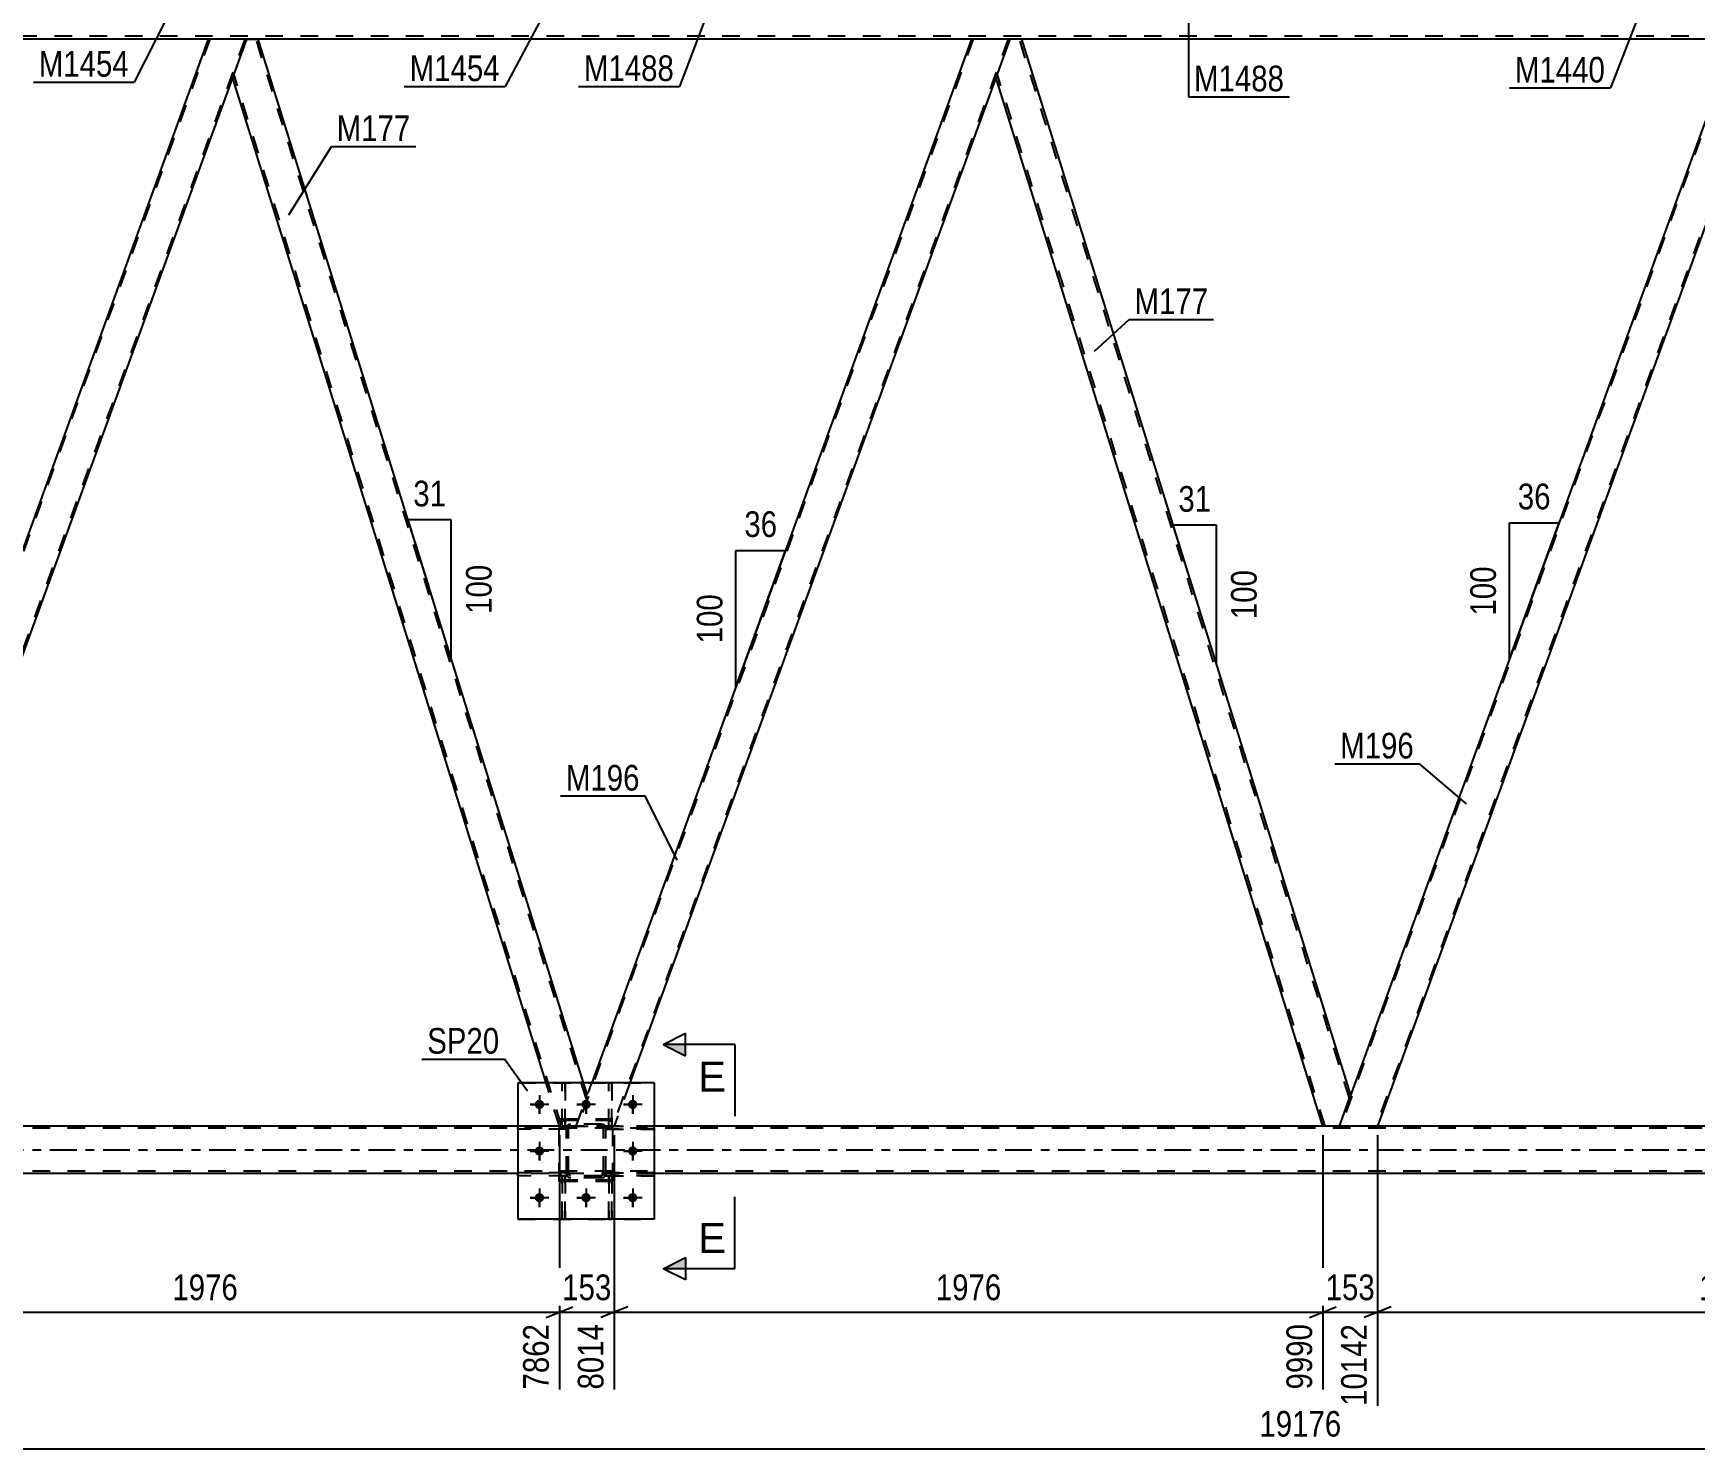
# Model space of a CAD drawing. Header units: millimetres. Extents: x -90 to 751, y -437 to 157.
# Drawn here: x 188.7 to 374, y -159.2 to -1.3 of the extents above; entities that cross this region are included whole.
import ezdxf

# ---------------------------------------------------------------- set-up
doc = ezdxf.new("R2010")
doc.units = ezdxf.units.MM
doc.linetypes.add('DXK_LINE_DOT2', pattern=[3.9198, 1.9599, -1.9599])
doc.linetypes.add('DXK_LINE_DOT3', pattern=[5.9187, 2.979, -0.9799, 0.9799, -0.9799])
doc.styles.add('Arial', font='ARIAL.TTF', dxfattribs={"height": 0.2})
doc.styles.add('Arial Narrow', font='ARIALN.TTF', dxfattribs={"height": 0.2})

# ---------------------------------------------------------------- blocks, each defined once
blk = doc.blocks.new('Part-814553232-3866 - 3861')
at = {"color": 7, "linetype": 'DXK_LINE_DOT2'}
for p, q in [((252.91, -123.24), (252.91, -118.39)), ((252.91, -118.39), (253.23, -118.39)), ((253.23, -118.39), (253.23, -123.24)), ((252.91, -122.64), (253.23, -122.64)), ((253.23, -123.24), (252.91, -123.24))]:
    blk.add_line(p, q, dxfattribs=at)
blk = doc.blocks.new('Part-814553232-3872 - 3861')
at = {"color": 7, "linetype": 'DXK_LINE_DOT2'}
for p, q in [((247.71, -123.24), (247.71, -118.39)), ((247.71, -118.39), (248.03, -118.39)), ((248.03, -118.39), (248.03, -123.24)), ((247.71, -122.64), (248.03, -122.64)), ((248.03, -123.24), (247.71, -123.24))]:
    blk.add_line(p, q, dxfattribs=at)
blk = doc.blocks.new('Part-814553232-3968 - 3861')
at = {"color": 7, "linetype": 'DXK_LINE_DOT2'}
for p, q in [((208.4, -2), (164.28, -123.22)), ((212.31, -2), (168.19, -123.22)), ((212.48, -2), (210.95, -6.2)), ((165.35, -119.8), (164.11, -123.22)), ((168.36, -123.22), (164.11, -123.22))]:
    blk.add_line(p, q, dxfattribs=at)
at = {"color": 2, "linetype": 'Continuous'}
for p, q in [((208.23, -2), (165.35, -119.8)), ((212.48, -2), (208.23, -2)), ((210.95, -6.2), (168.36, -123.22))]:
    blk.add_line(p, q, dxfattribs=at)
blk = doc.blocks.new('Part-814553232-3904 - 3861')
at = {"color": 7, "linetype": 'DXK_LINE_DOT2'}
for p, q in [((248.16, -123.23), (242.76, -123.23)), ((242.76, -123.55), (242.76, -123.23)), ((248.16, -123.55), (242.76, -123.55)), ((247.56, -123.55), (247.56, -123.23)), ((248.16, -123.23), (248.16, -123.55))]:
    blk.add_line(p, q, dxfattribs=at)
blk = doc.blocks.new('Part-814553232-3907 - 3861')
at = {"color": 2, "linetype": 'Continuous'}
for p, q in [((247.71, -118.4), (247.71, -118.39)), ((248.03, -118.39), (247.71, -118.39)), ((248.03, -118.4), (248.03, -118.39))]:
    blk.add_line(p, q, dxfattribs=at)
at = {"color": 7, "linetype": 'DXK_LINE_DOT2'}
for p, q in [((247.71, -123.24), (247.71, -118.4)), ((248.03, -123.24), (248.03, -118.4)), ((247.71, -122.64), (248.03, -122.64)), ((248.03, -123.24), (247.71, -123.24))]:
    blk.add_line(p, q, dxfattribs=at)
blk = doc.blocks.new('Part-814553232-3910 - 3861')
at = {"color": 2, "linetype": 'Continuous'}
for p, q in [((252.91, -118.4), (252.91, -118.39)), ((253.23, -118.39), (252.91, -118.39)), ((253.23, -118.4), (253.23, -118.39))]:
    blk.add_line(p, q, dxfattribs=at)
at = {"color": 7, "linetype": 'DXK_LINE_DOT2'}
for p, q in [((252.91, -123.24), (252.91, -118.4)), ((253.23, -123.24), (253.23, -118.4)), ((252.91, -122.64), (253.23, -122.64)), ((253.23, -123.24), (252.91, -123.24))]:
    blk.add_line(p, q, dxfattribs=at)
blk = doc.blocks.new('Part-814553232-4189 - 3861')
at = {"color": 7, "linetype": 'DXK_LINE_DOT2'}
for p, q in [((252.56, -123.55), (252.56, -123.23)), ((252.56, -123.23), (257.96, -123.23)), ((257.96, -123.55), (252.56, -123.55)), ((253.16, -123.55), (253.16, -123.23)), ((257.96, -123.23), (257.96, -123.55))]:
    blk.add_line(p, q, dxfattribs=at)
blk = doc.blocks.new('Part-814553232-3976 - 3861')
at = {"color": 7, "linetype": 'DXK_LINE_DOT2'}
for p, q in [((378.67, -2), (334.54, -123.22)), ((382.58, -2), (338.46, -123.22)), ((382.75, -2), (381.22, -6.2)), ((335.62, -119.8), (334.37, -123.22)), ((338.63, -123.22), (334.37, -123.22))]:
    blk.add_line(p, q, dxfattribs=at)
at = {"color": 2, "linetype": 'Continuous'}
for p, q in [((378.49, -2), (335.62, -119.8)), ((382.75, -2), (378.49, -2)), ((381.22, -6.2), (338.63, -123.22))]:
    blk.add_line(p, q, dxfattribs=at)
blk = doc.blocks.new('Part-814553232-3916 - 3861')
at = {"color": 7, "linetype": 'DXK_LINE_DOT2'}
for p, q in [((257.96, -128.43), (252.56, -128.43)), ((252.56, -128.43), (252.56, -128.75)), ((252.56, -128.75), (257.96, -128.75)), ((253.16, -128.75), (253.16, -128.43)), ((257.96, -128.75), (257.96, -128.43))]:
    blk.add_line(p, q, dxfattribs=at)
blk = doc.blocks.new('Part-814553232-3919 - 3861')
at = {"color": 7, "linetype": 'DXK_LINE_DOT2'}
for p, q in [((257.96, -123.23), (252.56, -123.23)), ((252.56, -123.23), (252.56, -123.55)), ((252.56, -123.55), (257.96, -123.55)), ((253.16, -123.55), (253.16, -123.23)), ((257.96, -123.55), (257.96, -123.23))]:
    blk.add_line(p, q, dxfattribs=at)
blk = doc.blocks.new('Bolt-814553232-3941 - 3861')
at = {"linetype": 'Continuous'}
for points in [[(245.68, -120.8, -1), (244.64, -120.8, -1)], [(250.88, -120.8, -1), (249.84, -120.8, -1)], [(256.08, -120.8, -1), (255.04, -120.8, -1)], [(245.68, -126, -1), (244.64, -126, -1)], [(256.08, -126, -1), (255.04, -126, -1)], [(245.68, -131.2, -1), (244.64, -131.2, -1)], [(250.88, -131.2, -1), (249.84, -131.2, -1)], [(256.08, -131.2, -1), (255.04, -131.2, -1)]]:
    blk.add_hatch(color=1, dxfattribs=at).paths.add_polyline_path(points)
at = {"color": 1, "linetype": 'Continuous'}
for p, q in [((245.16, -119.76), (245.16, -121.84)), ((250.36, -119.76), (250.36, -121.84)), ((255.56, -119.76), (255.56, -121.84)), ((246.2, -120.8), (244.12, -120.8)), ((251.4, -120.8), (249.32, -120.8)), ((256.6, -120.8), (254.52, -120.8)), ((246.2, -126), (244.12, -126)), ((245.16, -124.96), (245.16, -127.04)), ((256.6, -126), (254.52, -126)), ((255.56, -124.96), (255.56, -127.04)), ((246.2, -131.2), (244.12, -131.2)), ((245.16, -130.16), (245.16, -132.24)), ((251.4, -131.2), (249.32, -131.2)), ((250.36, -130.16), (250.36, -132.24)), ((256.6, -131.2), (254.52, -131.2)), ((255.56, -130.16), (255.56, -132.24))]:
    blk.add_line(p, q, dxfattribs=at)
blk = doc.blocks.new('Part-814553232-3947 - 3861')
at = {"color": 2, "linetype": 'Continuous'}
for p, q in [((257.96, -118.4), (242.76, -118.4)), ((242.76, -118.4), (242.76, -133.6)), ((257.96, -118.4), (257.96, -133.6)), ((257.96, -133.6), (242.76, -133.6))]:
    blk.add_line(p, q, dxfattribs=at)
blk = doc.blocks.new('Part-814553232-3958 - 3861')
at = {"color": 7, "linetype": 'DXK_LINE_DOT2'}
for p, q in [((698.69, -1.68), (-17.02, -1.68)), ((213.8, -2), (208.23, -2)), ((298.94, -2), (293.36, -2))]:
    blk.add_line(p, q, dxfattribs=at)
at = {"color": 2, "linetype": 'Continuous'}
for p, q in [((208.23, -2), (128.67, -2)), ((293.36, -2), (213.8, -2)), ((378.49, -2), (298.94, -2))]:
    blk.add_line(p, q, dxfattribs=at)
blk = doc.blocks.new('Part-814553232-3963 - 3861')
at = {"color": 2, "linetype": 'Continuous'}
for p, q in [((212.48, -2), (210.95, -6.2)), ((212.48, -2), (213.8, -2)), ((250.08, -118.4), (213.8, -2)), ((245.89, -118.4), (210.94, -6.25))]:
    blk.add_line(p, q, dxfattribs=at)
at = {"color": 7, "linetype": 'DXK_LINE_DOT2'}
for p, q in [((250.37, -120.12), (213.55, -2)), ((210.95, -6.2), (210.94, -6.25)), ((247.65, -123.22), (211.07, -5.88)), ((247.4, -123.22), (245.89, -118.4)), ((250.5, -119.75), (250.08, -118.4)), ((249.24, -123.22), (250.5, -119.75)), ((247.4, -123.22), (249.24, -123.22))]:
    blk.add_line(p, q, dxfattribs=at)
blk = doc.blocks.new('Bolt-814553232-3982 - 3861')
at = {"color": 1, "linetype": 'Continuous'}
for p, q in [((245.16, -119.76), (245.16, -120.45)), ((250.36, -119.76), (250.36, -120.45)), ((255.56, -119.76), (255.56, -120.45)), ((244.12, -120.8), (244.81, -120.8)), ((245.16, -121.84), (245.16, -121.14)), ((246.2, -120.8), (245.51, -120.8)), ((249.32, -120.8), (250.01, -120.8)), ((250.36, -121.84), (250.36, -121.14)), ((251.4, -120.8), (250.71, -120.8)), ((254.52, -120.8), (255.21, -120.8)), ((255.56, -121.84), (255.56, -121.14)), ((256.6, -120.8), (255.91, -120.8)), ((244.12, -126), (244.81, -126)), ((245.16, -124.96), (245.16, -125.65)), ((246.2, -126), (245.51, -126)), ((254.52, -126), (255.21, -126)), ((255.56, -124.96), (255.56, -125.65)), ((256.6, -126), (255.91, -126)), ((245.16, -127.04), (245.16, -126.34)), ((255.56, -127.04), (255.56, -126.34)), ((244.12, -131.2), (244.81, -131.2)), ((245.16, -130.16), (245.16, -130.85)), ((245.16, -132.24), (245.16, -131.54)), ((246.2, -131.2), (245.51, -131.2)), ((249.32, -131.2), (250.01, -131.2)), ((250.36, -130.16), (250.36, -130.85)), ((250.36, -132.24), (250.36, -131.54)), ((251.4, -131.2), (250.71, -131.2)), ((254.52, -131.2), (255.21, -131.2)), ((255.56, -130.16), (255.56, -130.85)), ((255.56, -132.24), (255.56, -131.54)), ((256.6, -131.2), (255.91, -131.2))]:
    blk.add_line(p, q, dxfattribs=at)
blk = doc.blocks.new('Part-814553232-4011 - 3861')
at = {"color": 2, "linetype": 'Continuous'}
for p, q in [((297.62, -2), (296.09, -6.2)), ((298.94, -2), (297.62, -2)), ((335.64, -119.75), (298.94, -2)), ((332.53, -123.22), (296.07, -6.25)), ((334.37, -123.22), (335.47, -120.21)), ((335.62, -119.81), (335.47, -120.21)), ((335.62, -119.8), (335.62, -119.81))]:
    blk.add_line(p, q, dxfattribs=at)
at = {"color": 7, "linetype": 'DXK_LINE_DOT2'}
for p, q in [((335.5, -120.12), (298.68, -2)), ((296.09, -6.2), (296.07, -6.25)), ((332.78, -123.22), (296.21, -5.88)), ((335.47, -120.21), (335.56, -119.97)), ((335.64, -119.75), (335.62, -119.8)), ((334.37, -123.22), (332.53, -123.22))]:
    blk.add_line(p, q, dxfattribs=at)
blk = doc.blocks.new('Part-814553232-4016 - 3861')
at = {"color": 7, "linetype": 'DXK_LINE_DOT2'}
for p, q in [((293.53, -2), (249.41, -123.22)), ((297.45, -2), (253.33, -123.22)), ((297.62, -2), (296.09, -6.2)), ((249.24, -123.22), (251, -118.4)), ((255.25, -118.4), (253.5, -123.22)), ((253.5, -123.22), (249.24, -123.22))]:
    blk.add_line(p, q, dxfattribs=at)
at = {"color": 2, "linetype": 'Continuous'}
for p, q in [((293.36, -2), (251, -118.4)), ((297.62, -2), (293.36, -2)), ((296.09, -6.2), (255.25, -118.4))]:
    blk.add_line(p, q, dxfattribs=at)
blk = doc.blocks.new('Part-814553232-4021 - 3861')
at = {"color": 7, "linetype": 'DXK_LINE_DOT2'}
for p, q in [((653.12, -123.46), (-28.42, -123.46)), ((257.96, -123.22), (242.76, -123.22)), ((653.12, -128.26), (-28.42, -128.26)), ((257.96, -128.5), (242.76, -128.5))]:
    blk.add_line(p, q, dxfattribs=at)
at = {"color": 2, "linetype": 'Continuous'}
for p, q in [((242.76, -123.22), (87.69, -123.22)), ((498.16, -123.22), (257.96, -123.22)), ((242.76, -128.5), (87.69, -128.5)), ((498.16, -128.5), (257.96, -128.5))]:
    blk.add_line(p, q, dxfattribs=at)
at = {"color": 7, "linetype": 'DXK_LINE_DOT3'}
blk.add_line((-28.42, -125.86), (653.12, -125.86), dxfattribs=at)
blk = doc.blocks.new('Part-814553232-4022 - 3861')
at = {"color": 7, "linetype": 'DXK_LINE_DOT2'}
for p, q in [((248.16, -123.48), (248.19, -123.29)), ((248.19, -123.29), (248.16, -123.48)), ((248.16, -128.52), (248.16, -123.48)), ((248.4, -123.48), (248.42, -123.38)), ((248.4, -128.52), (248.4, -123.48)), ((248.42, -123.38), (248.47, -123.31)), ((248.45, -123.03), (248.64, -123)), ((248.64, -123), (248.45, -123.03)), ((248.47, -123.31), (248.55, -123.25)), ((248.55, -123.25), (248.64, -123.24)), ((252.08, -123), (248.64, -123)), ((248.64, -123.24), (252.08, -123.24)), ((252.08, -123), (252.26, -123.03)), ((252.26, -123.03), (252.08, -123)), ((252.08, -123.24), (252.17, -123.25)), ((252.17, -123.25), (252.25, -123.31)), ((252.25, -123.31), (252.3, -123.38)), ((252.3, -123.38), (252.32, -123.48)), ((252.32, -128.52), (252.32, -123.48)), ((252.52, -123.29), (252.56, -123.48)), ((252.56, -123.48), (252.52, -123.29)), ((252.56, -128.52), (252.56, -123.48)), ((248.19, -128.7), (248.16, -128.52)), ((248.16, -128.52), (248.19, -128.7)), ((248.42, -128.61), (248.4, -128.52)), ((248.47, -128.69), (248.42, -128.61)), ((248.64, -129), (248.45, -128.96)), ((248.45, -128.96), (248.64, -129)), ((248.55, -128.74), (248.47, -128.69)), ((248.64, -128.76), (248.55, -128.74)), ((252.08, -128.76), (248.64, -128.76)), ((252.08, -129), (248.64, -129)), ((252.17, -128.74), (252.08, -128.76)), ((252.26, -128.96), (252.08, -129)), ((252.08, -129), (252.26, -128.96)), ((252.25, -128.69), (252.17, -128.74)), ((252.3, -128.61), (252.25, -128.69)), ((252.32, -128.52), (252.3, -128.61)), ((252.56, -128.52), (252.52, -128.7)), ((252.52, -128.7), (252.56, -128.52))]:
    blk.add_line(p, q, dxfattribs=at)
at = {"color": 7, "linetype": 'DXK_LINE_DOT3'}
blk.add_line((250.36, -126), (250.36, -126), dxfattribs=at)
at = {"color": 7, "linetype": 'DXK_LINE_DOT2'}
for centre, start, end in [((248.64, -123.48), 112.5, 157.5), ((248.64, -123.48), 112.5, 157.5), ((252.08, -123.48), 22.5, 67.5), ((252.08, -123.48), 22.5, 67.5), ((248.64, -128.52), 202.5, 247.5), ((248.64, -128.52), 202.5, 247.5), ((252.08, -128.52), 292.5, 337.5), ((252.08, -128.52), 292.5, 337.5)]:
    blk.add_arc(centre, 0.48, start, end, dxfattribs=at)
blk = doc.blocks.new('Part-814553232-4023 - 3861')
at = {"color": 7, "linetype": 'DXK_LINE_DOT2'}
for p, q in [((242.76, -118.4), (257.96, -118.4)), ((242.76, -118.4), (242.76, -133.6)), ((257.96, -118.4), (257.96, -133.6)), ((242.76, -133.6), (257.96, -133.6))]:
    blk.add_line(p, q, dxfattribs=at)
blk = doc.blocks.new('Part-814553232-4024 - 3861')
at = {"color": 7, "linetype": 'DXK_LINE_DOT2'}
for p, q in [((248.16, -123.48), (248.19, -123.29)), ((248.19, -123.29), (248.16, -123.48)), ((248.16, -128.52), (248.16, -123.48)), ((248.4, -123.48), (248.42, -123.38)), ((248.4, -128.52), (248.4, -123.48)), ((248.42, -123.38), (248.47, -123.31)), ((248.45, -123.03), (248.64, -123)), ((248.64, -123), (248.45, -123.03)), ((248.47, -123.31), (248.55, -123.25)), ((248.55, -123.25), (248.64, -123.24)), ((252.08, -123), (248.64, -123)), ((248.64, -123.24), (252.08, -123.24)), ((252.08, -123), (252.26, -123.03)), ((252.26, -123.03), (252.08, -123)), ((252.08, -123.24), (252.17, -123.25)), ((252.17, -123.25), (252.25, -123.31)), ((252.25, -123.31), (252.3, -123.38)), ((252.3, -123.38), (252.32, -123.48)), ((252.32, -128.52), (252.32, -123.48)), ((252.52, -123.29), (252.56, -123.48)), ((252.56, -123.48), (252.52, -123.29)), ((252.56, -128.52), (252.56, -123.48)), ((248.19, -128.7), (248.16, -128.52)), ((248.16, -128.52), (248.19, -128.7)), ((248.42, -128.61), (248.4, -128.52)), ((248.47, -128.69), (248.42, -128.61)), ((248.64, -129), (248.45, -128.96)), ((248.45, -128.96), (248.64, -129)), ((248.55, -128.74), (248.47, -128.69)), ((248.64, -128.76), (248.55, -128.74)), ((252.08, -128.76), (248.64, -128.76)), ((252.08, -129), (248.64, -129)), ((252.17, -128.74), (252.08, -128.76)), ((252.26, -128.96), (252.08, -129)), ((252.08, -129), (252.26, -128.96)), ((252.25, -128.69), (252.17, -128.74)), ((252.3, -128.61), (252.25, -128.69)), ((252.32, -128.52), (252.3, -128.61)), ((252.56, -128.52), (252.52, -128.7)), ((252.52, -128.7), (252.56, -128.52))]:
    blk.add_line(p, q, dxfattribs=at)
at = {"color": 7, "linetype": 'DXK_LINE_DOT3'}
blk.add_line((250.36, -126), (250.36, -126), dxfattribs=at)
at = {"color": 7, "linetype": 'DXK_LINE_DOT2'}
for centre, start, end in [((248.64, -123.48), 112.5, 157.5), ((248.64, -123.48), 112.5, 157.5), ((252.08, -123.48), 22.5, 67.5), ((252.08, -123.48), 22.5, 67.5), ((248.64, -128.52), 202.5, 247.5), ((248.64, -128.52), 202.5, 247.5), ((252.08, -128.52), 292.5, 337.5), ((252.08, -128.52), 292.5, 337.5)]:
    blk.add_arc(centre, 0.48, start, end, dxfattribs=at)
blk = doc.blocks.new('Part-814553232-4025 - 3861')
at = {"color": 7, "linetype": 'DXK_LINE_DOT2'}
for p, q in [((253.36, -122.59), (247.36, -122.59)), ((247.36, -129.39), (247.36, -122.59)), ((253.36, -129.39), (253.36, -122.59)), ((253.36, -129.39), (247.36, -129.39))]:
    blk.add_line(p, q, dxfattribs=at)
blk = doc.blocks.new('Part-814553232-4075 - 3861')
at = {"color": 7, "linetype": 'DXK_LINE_DOT2'}
for p, q in [((248.03, -128.76), (247.71, -128.76)), ((247.71, -128.76), (247.71, -133.59)), ((247.71, -129.36), (248.03, -129.36)), ((248.03, -133.59), (248.03, -128.76)), ((247.71, -133.59), (248.03, -133.59))]:
    blk.add_line(p, q, dxfattribs=at)
blk = doc.blocks.new('Part-814553232-4079 - 3861')
at = {"color": 7, "linetype": 'DXK_LINE_DOT2'}
for p, q in [((248.16, -128.43), (242.76, -128.43)), ((242.76, -128.43), (242.76, -128.75)), ((248.16, -128.75), (242.76, -128.75)), ((247.56, -128.75), (247.56, -128.43)), ((248.16, -128.75), (248.16, -128.43))]:
    blk.add_line(p, q, dxfattribs=at)
blk = doc.blocks.new('Part-814553232-4080 - 3861')
at = {"color": 7, "linetype": 'DXK_LINE_DOT2'}
for p, q in [((248.16, -123.23), (242.76, -123.23)), ((242.76, -123.23), (242.76, -123.55)), ((248.16, -123.55), (242.76, -123.55)), ((247.56, -123.55), (247.56, -123.23)), ((248.16, -123.55), (248.16, -123.23))]:
    blk.add_line(p, q, dxfattribs=at)
blk = doc.blocks.new('Part-814553232-4091 - 3861')
at = {"color": 7, "linetype": 'DXK_LINE_DOT2'}
for p, q in [((247.71, -133.59), (247.71, -128.76)), ((247.71, -128.76), (248.03, -128.76)), ((247.71, -129.36), (248.03, -129.36)), ((248.03, -128.76), (248.03, -133.59)), ((248.03, -133.59), (247.71, -133.59))]:
    blk.add_line(p, q, dxfattribs=at)
blk = doc.blocks.new('Part-814553232-4092 - 3861')
at = {"color": 7, "linetype": 'DXK_LINE_DOT2'}
for p, q in [((252.91, -133.59), (252.91, -128.76)), ((252.91, -128.76), (253.23, -128.76)), ((252.91, -129.36), (253.23, -129.36)), ((253.23, -128.76), (253.23, -133.59)), ((253.23, -133.59), (252.91, -133.59))]:
    blk.add_line(p, q, dxfattribs=at)
blk = doc.blocks.new('Part-814553232-4192 - 3861')
at = {"color": 7, "linetype": 'DXK_LINE_DOT2'}
for p, q in [((248.16, -128.43), (242.76, -128.43)), ((242.76, -128.75), (242.76, -128.43)), ((248.16, -128.75), (242.76, -128.75)), ((247.56, -128.75), (247.56, -128.43)), ((248.16, -128.43), (248.16, -128.75))]:
    blk.add_line(p, q, dxfattribs=at)
blk = doc.blocks.new('Part-814553232-4204 - 3861')
at = {"color": 7, "linetype": 'DXK_LINE_DOT2'}
for p, q in [((253.36, -122.46), (247.36, -122.46)), ((247.36, -129.26), (247.36, -122.46)), ((253.36, -129.26), (253.36, -122.46)), ((253.36, -129.26), (247.36, -129.26))]:
    blk.add_line(p, q, dxfattribs=at)
blk = doc.blocks.new('Part-814553232-4207 - 3861')
at = {"color": 7, "linetype": 'DXK_LINE_DOT2'}
for p, q in [((252.56, -128.75), (252.56, -128.43)), ((252.56, -128.43), (257.96, -128.43)), ((257.96, -128.75), (252.56, -128.75)), ((253.16, -128.75), (253.16, -128.43)), ((257.96, -128.43), (257.96, -128.75))]:
    blk.add_line(p, q, dxfattribs=at)
blk = doc.blocks.new('Part-814553232-4255 - 3861')
at = {"color": 7, "linetype": 'DXK_LINE_DOT2'}
for p, q in [((253.23, -128.76), (252.91, -128.76)), ((252.91, -128.76), (252.91, -133.59)), ((252.91, -129.36), (253.23, -129.36)), ((253.23, -133.59), (253.23, -128.76)), ((252.91, -133.59), (253.23, -133.59))]:
    blk.add_line(p, q, dxfattribs=at)
blk = doc.blocks.new('StraightDimension-814553232-4996 - 3861')
at = {"color": 7, "linetype": 'Continuous'}
for p, q in [((168.36, -124.22), (168.36, -152.59)), ((247.4, -124.22), (247.4, -152.59)), ((169.86, -143.38), (166.86, -144.58)), ((168.36, -143.98), (247.4, -143.98)), ((245.9, -144.58), (248.9, -143.38))]:
    blk.add_line(p, q, dxfattribs=at)
at = {"color": 0}
blk.add_wipeout([(212.14, -143.23), (212.14, -139.03), (203.62, -139.03), (203.62, -143.23)], dxfattribs=at)
at = {"color": 0, "linetype": 'Continuous'}
blk.add_wipeout([(246.8, -144.68), (242.6, -144.68), (242.6, -153.19), (246.8, -153.19)], dxfattribs=at)
at = {"color": 3, "style": 'Arial Narrow'}
blk.add_text('1976', height=2.863, dxfattribs=at).set_placement((204.22, -142.63))
at = {"color": 3, "linetype": 'Continuous', "style": 'Arial Narrow'}
blk.add_text('7862', height=2.863, rotation=90.0002, dxfattribs=at).set_placement((246.2, -152.59))
blk = doc.blocks.new('AngleDimension-814553232-25907 - 3861')
at = {"color": 7, "linetype": 'Continuous'}
for p, q in [((317.11, -60.3), (315.83, -56.2)), ((320.65, -56.2), (315.83, -56.2)), ((320.65, -71.67), (315.83, -56.2)), ((320.65, -71.67), (320.65, -56.2))]:
    blk.add_line(p, q, dxfattribs=at)
at = {"color": 0}
for points in [[(320.67, -55.3), (320.67, -51.1), (315.81, -51.1), (315.81, -55.3)], [(325.75, -60.59), (321.55, -60.59), (321.55, -67.28), (325.75, -67.28)]]:
    blk.add_wipeout(points, dxfattribs=at)
at = {"color": 3, "style": 'Arial Narrow'}
blk.add_text('31', height=2.863, dxfattribs=at).set_placement((316.41, -54.7))
blk.add_text('100', height=2.863, rotation=90.0002, dxfattribs=at).set_placement((325.15, -66.68))
blk = doc.blocks.new('AngleDimension-814553232-25893 - 3861')
at = {"color": 7, "linetype": 'Continuous'}
for p, q in [((267.07, -59.02), (272.61, -59.02)), ((267.07, -74.25), (272.61, -59.02)), ((267.07, -74.25), (267.07, -59.02)), ((269.81, -66.7), (272.61, -59.02))]:
    blk.add_line(p, q, dxfattribs=at)
at = {"color": 0}
for points in [[(272.26, -58.12), (272.26, -53.92), (267.41, -53.92), (267.41, -58.12)], [(266.17, -63.29), (261.97, -63.29), (261.97, -69.98), (266.17, -69.98)]]:
    blk.add_wipeout(points, dxfattribs=at)
at = {"color": 3, "style": 'Arial Narrow'}
blk.add_text('36', height=2.863, dxfattribs=at).set_placement((268.01, -57.52))
blk.add_text('100', height=2.863, rotation=90.0002, dxfattribs=at).set_placement((265.57, -69.38))
blk = doc.blocks.new('StraightDimension-814553232-5015 - 3861')
at = {"color": 7, "linetype": 'Continuous'}
for p, q in [((247.4, -124.22), (247.4, -152.59)), ((253.5, -124.22), (253.5, -152.59)), ((245.9, -144.58), (248.9, -143.38)), ((247.4, -143.98), (253.5, -143.98)), ((255, -143.38), (252, -144.58))]:
    blk.add_line(p, q, dxfattribs=at)
at = {"color": 0}
blk.add_wipeout([(253.79, -143.23), (253.79, -139.03), (247.1, -139.03), (247.1, -143.23)], dxfattribs=at)
at = {"color": 0, "linetype": 'Continuous'}
blk.add_wipeout([(252.9, -144.68), (248.7, -144.68), (248.7, -153.19), (252.9, -153.19)], dxfattribs=at)
at = {"color": 3, "style": 'Arial Narrow'}
blk.add_text('153', height=2.863, dxfattribs=at).set_placement((247.7, -142.63))
at = {"color": 3, "linetype": 'Continuous', "style": 'Arial Narrow'}
blk.add_text('8014', height=2.863, rotation=90.0002, dxfattribs=at).set_placement((252.3, -152.59))
blk = doc.blocks.new('StraightDimension-814553232-5034 - 3861')
at = {"color": 7, "linetype": 'Continuous'}
for p, q in [((253.5, -124.22), (253.5, -152.59)), ((332.53, -124.22), (332.53, -152.59)), ((255, -143.38), (252, -144.58)), ((253.5, -143.98), (332.53, -143.98)), ((331.03, -144.58), (334.03, -143.38))]:
    blk.add_line(p, q, dxfattribs=at)
at = {"color": 0}
blk.add_wipeout([(297.27, -143.23), (297.27, -139.03), (288.76, -139.03), (288.76, -143.23)], dxfattribs=at)
at = {"color": 0, "linetype": 'Continuous'}
blk.add_wipeout([(331.93, -144.68), (327.73, -144.68), (327.73, -153.19), (331.93, -153.19)], dxfattribs=at)
at = {"color": 3, "style": 'Arial Narrow'}
blk.add_text('1976', height=2.863, dxfattribs=at).set_placement((289.36, -142.63))
at = {"color": 3, "linetype": 'Continuous', "style": 'Arial Narrow'}
blk.add_text('9990', height=2.863, rotation=90.0002, dxfattribs=at).set_placement((331.33, -152.59))
blk = doc.blocks.new('StraightDimension-814553232-5053 - 3861')
at = {"color": 7, "linetype": 'Continuous'}
for p, q in [((332.53, -124.22), (332.53, -152.59)), ((338.63, -124.22), (338.63, -154.42)), ((331.03, -144.58), (334.03, -143.38)), ((332.53, -143.98), (338.63, -143.98)), ((340.13, -143.38), (337.13, -144.58))]:
    blk.add_line(p, q, dxfattribs=at)
at = {"color": 0}
blk.add_wipeout([(338.92, -143.23), (338.92, -139.03), (332.24, -139.03), (332.24, -143.23)], dxfattribs=at)
at = {"color": 0, "linetype": 'Continuous'}
blk.add_wipeout([(338.03, -144.68), (333.83, -144.68), (333.83, -155.02), (338.03, -155.02)], dxfattribs=at)
at = {"color": 3, "style": 'Arial Narrow'}
blk.add_text('153', height=2.863, dxfattribs=at).set_placement((332.84, -142.63))
at = {"color": 3, "linetype": 'Continuous', "style": 'Arial Narrow'}
blk.add_text('10142', height=2.863, rotation=90.0002, dxfattribs=at).set_placement((337.43, -154.42))
blk = doc.blocks.new('StraightDimension-814553232-5072 - 3861')
at = {"color": 7, "linetype": 'Continuous'}
for p, q in [((338.63, -124.22), (338.63, -154.42)), ((417.66, -124.22), (417.66, -154.42)), ((340.13, -143.38), (337.13, -144.58)), ((338.63, -143.98), (417.66, -143.98)), ((416.16, -144.58), (419.16, -143.38))]:
    blk.add_line(p, q, dxfattribs=at)
at = {"color": 0}
blk.add_wipeout([(382.4, -143.23), (382.4, -139.03), (373.89, -139.03), (373.89, -143.23)], dxfattribs=at)
at = {"color": 0, "linetype": 'Continuous'}
blk.add_wipeout([(417.06, -144.68), (412.86, -144.68), (412.86, -155.02), (417.06, -155.02)], dxfattribs=at)
at = {"color": 3, "style": 'Arial Narrow'}
blk.add_text('1976', height=2.863, dxfattribs=at).set_placement((374.49, -142.63))
at = {"color": 3, "linetype": 'Continuous', "style": 'Arial Narrow'}
blk.add_text('12118', height=2.863, rotation=90.0002, dxfattribs=at).set_placement((416.46, -154.42))
blk = doc.blocks.new('StraightDimension-814553232-5199 - 3861')
at = {"color": 7, "linetype": 'Continuous'}
blk.add_line((-39.28, -159.2), (699.33, -159.2), dxfattribs=at)
at = {"color": 0}
blk.add_wipeout([(335.2, -158.45), (335.2, -154.25), (324.85, -154.25), (324.85, -158.45)], dxfattribs=at)
at = {"color": 3, "style": 'Arial Narrow'}
blk.add_text('19176', height=2.863, dxfattribs=at).set_placement((325.45, -157.85))
blk = doc.blocks.new('AngleDimension-814553232-25879 - 3861')
at = {"color": 7, "linetype": 'Continuous'}
for p, q in [((232.85, -63.1), (230.51, -55.61)), ((235.33, -55.61), (230.51, -55.61)), ((235.33, -71.08), (230.51, -55.61)), ((235.33, -71.08), (235.33, -55.61))]:
    blk.add_line(p, q, dxfattribs=at)
at = {"color": 0}
for points in [[(235.35, -54.71), (235.35, -50.51), (230.49, -50.51), (230.49, -54.71)], [(240.43, -60), (236.23, -60), (236.23, -66.69), (240.43, -66.69)]]:
    blk.add_wipeout(points, dxfattribs=at)
at = {"color": 3, "style": 'Arial Narrow'}
blk.add_text('31', height=2.863, dxfattribs=at).set_placement((231.09, -54.11))
blk.add_text('100', height=2.863, rotation=90.0002, dxfattribs=at).set_placement((239.83, -66.09))
blk = doc.blocks.new('AngleDimension-814553232-25921 - 3861')
at = {"color": 7, "linetype": 'Continuous'}
for p, q in [((353.33, -55.93), (358.87, -55.93)), ((353.33, -71.15), (358.87, -55.93)), ((353.33, -71.15), (353.33, -55.93)), ((355.87, -64.16), (358.87, -55.93))]:
    blk.add_line(p, q, dxfattribs=at)
at = {"color": 0}
for points in [[(358.52, -55.03), (358.52, -50.83), (353.67, -50.83), (353.67, -55.03)], [(352.43, -60.2), (348.23, -60.2), (348.23, -66.88), (352.43, -66.88)]]:
    blk.add_wipeout(points, dxfattribs=at)
at = {"color": 3, "style": 'Arial Narrow'}
blk.add_text('36', height=2.863, dxfattribs=at).set_placement((354.27, -54.43))
blk.add_text('100', height=2.863, rotation=90.0002, dxfattribs=at).set_placement((351.83, -66.28))
blk = doc.blocks.new('Mark-814553232-3943 - 3861')
at = {"color": 0}
blk.add_wipeout([(240.68, -115.14), (240.68, -112.14), (232.64, -112.14), (232.64, -115.14)], dxfattribs=at)
blk.add_wipeout([(240.68, -115.14), (240.68, -112.14), (232.64, -112.14), (232.64, -115.14)], dxfattribs=at)
at = {"color": 30, "linetype": 'Continuous'}
for p in [(232.04, -115.74), (243.81, -119.32)]:
    blk.add_line(p, (241.28, -115.74), dxfattribs=at)
at = {"color": 3, "style": 'Arial Narrow'}
blk.add_text('SP20', height=2.863, dxfattribs=at).set_placement((232.64, -115.14))
blk = doc.blocks.new('Mark-814553232-3959 - 3861')
at = {"color": 0}
blk.add_wipeout([(230.78, -13.37), (230.78, -10.37), (222.55, -10.37), (222.55, -13.37)], dxfattribs=at)
blk.add_wipeout([(230.78, -13.37), (230.78, -10.37), (222.55, -10.37), (222.55, -13.37)], dxfattribs=at)
at = {"color": 30, "linetype": 'Continuous'}
for p, q in [((217.2, -21.59), (221.95, -13.97)), ((221.95, -13.97), (231.38, -13.97))]:
    blk.add_line(p, q, dxfattribs=at)
at = {"color": 3, "style": 'Arial Narrow'}
blk.add_text('M177', height=2.863, dxfattribs=at).set_placement((222.55, -13.37))
blk = doc.blocks.new('Mark-814553232-3972 - 3861')
at = {"color": 0}
blk.add_wipeout([(342.69, -82.22), (342.69, -79.22), (334.46, -79.22), (334.46, -82.22)], dxfattribs=at)
blk.add_wipeout([(342.69, -82.22), (342.69, -79.22), (334.46, -79.22), (334.46, -82.22)], dxfattribs=at)
at = {"color": 30, "linetype": 'Continuous'}
for p in [(333.86, -82.82), (348.54, -87.27)]:
    blk.add_line(p, (343.29, -82.82), dxfattribs=at)
at = {"color": 3, "style": 'Arial Narrow'}
blk.add_text('M196', height=2.863, dxfattribs=at).set_placement((334.46, -82.22))
blk = doc.blocks.new('Mark-814553232-4007 - 3861')
at = {"color": 0}
blk.add_wipeout([(319.74, -32.67), (319.74, -29.67), (311.52, -29.67), (311.52, -32.67)], dxfattribs=at)
blk.add_wipeout([(319.74, -32.67), (319.74, -29.67), (311.52, -29.67), (311.52, -32.67)], dxfattribs=at)
at = {"color": 30, "linetype": 'Continuous'}
for p, q in [((307.07, -36.8), (310.92, -33.27)), ((310.92, -33.27), (320.34, -33.27))]:
    blk.add_line(p, q, dxfattribs=at)
at = {"color": 3, "style": 'Arial Narrow'}
blk.add_text('M177', height=2.863, dxfattribs=at).set_placement((311.52, -32.67))
blk = doc.blocks.new('Mark-814553232-4012 - 3861')
at = {"color": 0}
blk.add_wipeout([(256.34, -85.8), (256.34, -82.8), (248.11, -82.8), (248.11, -85.8)], dxfattribs=at)
blk.add_wipeout([(256.34, -85.8), (256.34, -82.8), (248.11, -82.8), (248.11, -85.8)], dxfattribs=at)
at = {"color": 30, "linetype": 'Continuous'}
for p in [(247.51, -86.4), (260.51, -93.56)]:
    blk.add_line(p, (256.94, -86.4), dxfattribs=at)
at = {"color": 3, "style": 'Arial Narrow'}
blk.add_text('M196', height=2.863, dxfattribs=at).set_placement((248.11, -85.8))
blk = doc.blocks.new('Mark-814553232-4265 - 3861')
at = {"color": 0}
blk.add_wipeout([(240.74, -6.68), (240.74, -3.68), (230.69, -3.68), (230.69, -6.68)], dxfattribs=at)
blk.add_wipeout([(240.74, -6.68), (240.74, -3.68), (230.69, -3.68), (230.69, -6.68)], dxfattribs=at)
at = {"color": 30, "linetype": 'Continuous'}
for p in [(247.03, 3.49), (230.09, -7.28)]:
    blk.add_line(p, (241.34, -7.28), dxfattribs=at)
at = {"color": 3, "style": 'Arial Narrow'}
blk.add_text('M1454', height=2.863, dxfattribs=at).set_placement((230.69, -6.68))
blk = doc.blocks.new('Mark-814553232-4295 - 3861')
at = {"color": 0}
blk.add_wipeout([(328.21, -7.82), (328.21, -4.82), (318.16, -4.82), (318.16, -7.82)], dxfattribs=at)
blk.add_wipeout([(328.21, -7.82), (328.21, -4.82), (318.16, -4.82), (318.16, -7.82)], dxfattribs=at)
at = {"color": 30, "linetype": 'Continuous'}
for p, q in [((317.56, 5.23), (317.56, -8.42)), ((317.56, -8.42), (328.81, -8.42))]:
    blk.add_line(p, q, dxfattribs=at)
at = {"color": 3, "style": 'Arial Narrow'}
blk.add_text('M1488', height=2.863, dxfattribs=at).set_placement((318.16, -7.82))
blk = doc.blocks.new('SectionMark-814553232-5545 - 3861')
at = {"linetype": 'Continuous'}
for points in [[(261.46, -114.12), (261.46, -115.37), (258.96, -114.12)], [(261.46, -137.87), (261.46, -139.12), (258.96, -139.12)]]:
    blk.add_hatch(color=6, dxfattribs=at).paths.add_polyline_path(points)
at = {"color": 6, "linetype": 'Continuous'}
for p, q in [((258.96, -114.12), (261.46, -112.87)), ((261.46, -115.37), (261.46, -112.87)), ((266.96, -114.12), (258.96, -114.12)), ((258.96, -114.12), (261.46, -115.37)), ((266.96, -114.12), (266.96, -122.12)), ((266.96, -139.12), (266.96, -131.12)), ((258.96, -139.12), (261.46, -137.87)), ((261.46, -137.87), (261.46, -140.37)), ((266.96, -139.12), (258.96, -139.12)), ((261.46, -140.37), (258.96, -139.12))]:
    blk.add_line(p, q, dxfattribs=at)
at = {"color": 0, "linetype": 'Continuous'}
for points in [[(265.96, -119.37), (265.96, -115.87), (262.85, -115.87), (262.85, -119.37)], [(265.96, -137.37), (265.96, -133.87), (262.85, -133.87), (262.85, -137.37)]]:
    blk.add_wipeout(points, dxfattribs=at)
at = {"color": 3, "linetype": 'Continuous', "style": 'Arial'}
for p in [(262.85, -119.37), (262.85, -137.37)]:
    blk.add_text('E', height=3.34, dxfattribs=at).set_placement(p)
blk = doc.blocks.new('Mark-814553232-20490 - 3861')
at = {"color": 0}
blk.add_wipeout([(199.37, -6.18), (199.37, -3.18), (189.32, -3.18), (189.32, -6.18)], dxfattribs=at)
blk.add_wipeout([(199.37, -6.18), (199.37, -3.18), (189.32, -3.18), (189.32, -6.18)], dxfattribs=at)
at = {"color": 30, "linetype": 'Continuous'}
for p in [(205.24, 3.64), (188.72, -6.78)]:
    blk.add_line(p, (199.97, -6.78), dxfattribs=at)
at = {"color": 3, "style": 'Arial Narrow'}
blk.add_text('M1454', height=2.863, dxfattribs=at).set_placement((189.32, -6.18))
blk = doc.blocks.new('Mark-814553232-20526 - 3861')
at = {"color": 0}
blk.add_wipeout([(260.17, -6.67), (260.17, -3.67), (250.12, -3.67), (250.12, -6.67)], dxfattribs=at)
blk.add_wipeout([(260.17, -6.67), (260.17, -3.67), (250.12, -3.67), (250.12, -6.67)], dxfattribs=at)
at = {"color": 30, "linetype": 'Continuous'}
for p in [(264.77, 3.22), (249.52, -7.27)]:
    blk.add_line(p, (260.77, -7.27), dxfattribs=at)
at = {"color": 3, "style": 'Arial Narrow'}
blk.add_text('M1488', height=2.863, dxfattribs=at).set_placement((250.12, -6.67))
blk = doc.blocks.new('Mark-814553232-20568 - 3861')
at = {"color": 0}
blk.add_wipeout([(364, -6.84), (364, -3.84), (353.95, -3.84), (353.95, -6.84)], dxfattribs=at)
blk.add_wipeout([(364, -6.84), (364, -3.84), (353.95, -3.84), (353.95, -6.84)], dxfattribs=at)
at = {"color": 30, "linetype": 'Continuous'}
for p in [(369.07, 4.11), (353.35, -7.44)]:
    blk.add_line(p, (364.6, -7.44), dxfattribs=at)
at = {"color": 3, "style": 'Arial Narrow'}
blk.add_text('M1440', height=2.863, dxfattribs=at).set_placement((353.95, -6.84))

msp = doc.modelspace()

# ---------------------------------------------------------------- block references
for name in ['Part-814553232-3958 - 3861', 'Part-814553232-3968 - 3861', 'Part-814553232-3963 - 3861', 'Part-814553232-4016 - 3861', 'Part-814553232-4011 - 3861', 'Part-814553232-3976 - 3861', 'Part-814553232-3947 - 3861', 'Part-814553232-4023 - 3861', 'Part-814553232-3872 - 3861', 'Part-814553232-3907 - 3861', 'Part-814553232-3866 - 3861', 'Part-814553232-3910 - 3861', 'Bolt-814553232-3941 - 3861', 'Bolt-814553232-3982 - 3861', 'Part-814553232-4021 - 3861', 'Part-814553232-3904 - 3861', 'Part-814553232-4080 - 3861', 'Part-814553232-4204 - 3861', 'Part-814553232-4025 - 3861', 'Part-814553232-4022 - 3861', 'Part-814553232-4024 - 3861', 'Part-814553232-4189 - 3861', 'Part-814553232-3919 - 3861', 'Part-814553232-4079 - 3861', 'Part-814553232-4192 - 3861', 'Part-814553232-4075 - 3861', 'Part-814553232-4091 - 3861', 'Part-814553232-3916 - 3861', 'Part-814553232-4207 - 3861', 'Part-814553232-4092 - 3861', 'Part-814553232-4255 - 3861']:
    msp.add_blockref(name, (0, 0))

# ---------------------------------------------------------------- next in the draw order: block references
for name in ['AngleDimension-814553232-25907 - 3861', 'AngleDimension-814553232-25893 - 3861', 'StraightDimension-814553232-4996 - 3861']:
    msp.add_blockref(name, (0, 0))

# ---------------------------------------------------------------- next in the draw order: block references
msp.add_blockref('StraightDimension-814553232-5015 - 3861', (0, 0))

# ---------------------------------------------------------------- next in the draw order: block references
msp.add_blockref('StraightDimension-814553232-5034 - 3861', (0, 0))

# ---------------------------------------------------------------- next in the draw order: block references
msp.add_blockref('StraightDimension-814553232-5053 - 3861', (0, 0))

# ---------------------------------------------------------------- next in the draw order: block references
msp.add_blockref('StraightDimension-814553232-5072 - 3861', (0, 0))

# ---------------------------------------------------------------- next in the draw order: block references
msp.add_blockref('StraightDimension-814553232-5199 - 3861', (0, 0))

# ---------------------------------------------------------------- next in the draw order: block references
for name in ['Mark-814553232-4295 - 3861', 'Mark-814553232-20568 - 3861', 'Mark-814553232-20490 - 3861', 'Mark-814553232-4265 - 3861', 'Mark-814553232-20526 - 3861', 'Mark-814553232-3959 - 3861', 'Mark-814553232-4007 - 3861', 'AngleDimension-814553232-25879 - 3861', 'AngleDimension-814553232-25921 - 3861', 'Mark-814553232-3972 - 3861', 'Mark-814553232-4012 - 3861', 'Mark-814553232-3943 - 3861', 'SectionMark-814553232-5545 - 3861']:
    msp.add_blockref(name, (0, 0))

doc.saveas('drawing.dxf')
